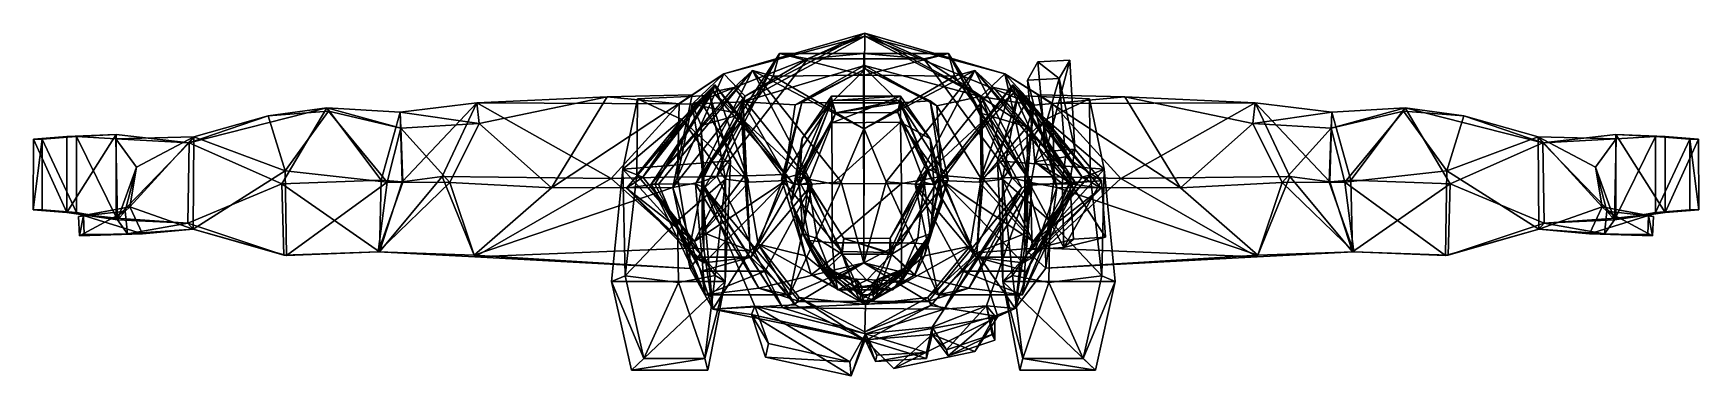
# Model space of a CAD drawing. Extents: x -36.1 to 36.7, y -9.1 to 5.9.
import ezdxf

# ---------------------------------------------------------------- set-up
doc = ezdxf.new("R2010")
doc.units = 0
doc.layers.add('GIGN01', color=81, linetype='CONTINUOUS')

msp = doc.modelspace()

# ---------------------------------------------------------------- meshes
at = {"layer": 'GIGN01', "color": 81}
mesh = msp.add_polyface(dxfattribs=at)
corners = [(1.766978, 2.832447, 58.744568), (-1.0291, 2.396636, 61.603031), (1.67783, 2.409364, 61.603516), (-1.234809, 2.83245, 58.744568), (-2.482551, -0.241382, 58.878235), (-1.207094, 1.950269, 68.534485), (1.790687, 1.98591, 68.550667), (1.790687, 3.12373, 66.283546), (-1.214436, 3.123731, 66.270309), (-2.725275, -0.403501, 67.644615), (-2.493644, 1.268751, 65.432121), (-1.201199, 2.932792, 63.556423), (1.777447, 2.945519, 63.556427), (-2.620297, -0.756373, 62.696987), (-7.30618, 2.765431, 57.821842), (0.243888, 5.735721, 53.241009), (-5.925222, 4.087153, 52.58284), (-2.247307, 4.750436, 40.268173), (0.238234, 5.862922, 41.080429), (2.811804, 4.750441, 40.2682), (-4.98734, 3.118472, 40.939816), (-6.227604, -0.376527, 40.549225), (-2.507526, 2.843432, 61.301128), (-3.403567, -0.503654, 61.231247), (0.265052, 4.304659, 60.56427), (-2.807266, 2.742288, 59.365723), (0.230651, 4.453564, 58.592018), (-3.255156, -0.304457, 59.290375), (-5.081467, 2.867062, 58.160976), (0.193004, -4.159447, 31.241106), (0.202607, 4.986162, 36.146538), (0.214224, 4.035659, 33.23872), (-6.766369, -0.881467, 37.303856), (-3.482942, 4.979926, 35.59898), (-7.149992, -0.708846, 35.407589), (-3.767298, 3.986415, 33.554031), (0.186368, 4.035661, 33.238724), (0.189624, 1.694442, 30.617569), (-5.000004, -0.345573, 59.447216), (-5.151731, 2.336133, 58.636497), (-5.471817, 3.493001, 22.858566), (-2.054155, -0.728448, 21.32122), (-6.397599, 3.305542, 17.324682), (-2.858928, -0.728447, 18.085741), (-6.312379, 3.619331, 13.066647), (-4.659987, 4.242346, 26.878153), (-0.790511, -0.615926, 25.509344)]
mesh.append_faces([[corners[k] for k in face] for face in [(0, 1, 2), (3, 1, 0), (1, 3, 4), (5, 6, 7), (5, 7, 8), (9, 5, 8), (8, 10, 9), (8, 11, 10), (11, 8, 7), (7, 12, 11), (1, 11, 12), (12, 2, 1), (1, 13, 11), (14, 15, 16), (17, 18, 19), (18, 17, 20), (21, 20, 17), (18, 16, 15), (20, 16, 18), (3, 22, 23), (22, 24, 25), (24, 26, 25), (3, 24, 22), (24, 3, 0), (22, 25, 27), (14, 28, 15), (26, 28, 25), (28, 26, 15), (28, 27, 25), (29, 30, 31), (32, 21, 33), (17, 33, 21), (34, 33, 35), (36, 35, 33), (37, 35, 36), (33, 30, 36), (17, 30, 33), (29, 36, 30), (19, 30, 17), (38, 28, 39), (14, 39, 28), (40, 41, 42), (42, 43, 44), (40, 45, 41), (35, 37, 45), (37, 46, 45), (34, 35, 45)]])
mesh = msp.add_polyface(dxfattribs=at)
corners = [(1.766978, 2.832447, 58.744568), (1.67783, 2.409364, 61.603516), (3.000158, -0.054047, 58.940681), (1.790687, 1.98591, 68.550667), (3.513928, -0.407795, 67.592323), (3.099161, 1.256019, 65.548607), (1.790687, 3.12373, 66.283546), (1.777447, 2.945519, 63.556427), (3.271489, -0.752775, 62.663998), (7.621754, 2.730096, 57.813114), (6.360042, 4.087149, 52.582836), (0.243888, 5.735721, 53.241009), (2.811804, 4.750441, 40.2682), (5.316592, 3.11779, 40.956608), (6.676557, -0.445733, 40.547489), (0.238234, 5.862922, 41.080429), (3.087584, 2.918365, 61.301125), (3.875343, -0.503657, 61.193375), (0.265052, 4.304659, 60.56427), (3.38732, 2.692212, 59.41634), (0.230651, 4.453564, 58.592018), (3.588858, -0.341928, 59.302864), (5.279696, 3.099081, 58.335766), (7.336076, 1.775016, 58.247707), (5.356019, 2.355295, 58.699348), (5.405964, -0.492953, 59.46048), (5.315219, -0.491168, 58.971687), (7.426747, -0.63688, 41.287453), (7.094944, -0.881342, 37.307484), (3.888158, 4.979937, 35.598969), (7.545604, -0.708773, 35.418625), (4.162919, 3.986425, 33.563244), (0.214224, 4.035659, 33.23872), (0.21062, 1.694441, 30.626787), (0.202607, 4.986162, 36.146538), (5.857858, 3.493016, 22.877001), (6.783649, 3.30556, 17.343117), (2.440189, -0.728443, 21.339663), (6.698438, 3.619348, 13.085077), (3.244967, -0.72844, 18.104177), (5.046025, 4.242359, 26.896587), (1.176538, -0.615925, 25.527784), (9.165441, -0.728299, 28.541616), (9.485932, -0.728295, 22.357733), (5.233129, -0.631151, 9.557854), (3.596121, -0.56452, 12.245541), (7.353014, 2.962629, 10.347927), (6.252272, -0.511612, 4.310104), (8.136916, 2.104721, 4.260406), (6.922515, 3.146136, -0.077217), (6.028929, 0.295684, -0.073288)]
mesh.append_faces([[corners[k] for k in face] for face in [(0, 1, 2), (3, 4, 5), (5, 6, 3), (7, 6, 5), (8, 7, 5), (8, 1, 7), (9, 10, 11), (12, 13, 14), (13, 12, 15), (15, 11, 10), (15, 10, 13), (16, 0, 17), (0, 16, 18), (19, 20, 18), (19, 18, 16), (19, 16, 21), (20, 22, 11), (22, 20, 19), (22, 9, 11), (23, 24, 25), (22, 19, 26), (10, 27, 13), (28, 29, 14), (12, 14, 29), (30, 29, 28), (30, 31, 29), (32, 29, 31), (33, 32, 31), (29, 32, 34), (12, 29, 34), (35, 36, 37), (36, 38, 39), (35, 37, 40), (37, 41, 40), (31, 40, 33), (33, 40, 41), (42, 40, 30), (35, 40, 43), (31, 30, 40), (44, 45, 38), (46, 44, 38), (22, 23, 9), (23, 22, 24), (26, 24, 22), (47, 48, 49), (47, 49, 50), (48, 44, 46)]])
mesh = msp.add_polyface(dxfattribs=at)
corners = [(-2.482551, -0.241382, 58.878235), (-2.240982, -0.653722, 61.557247), (-1.0291, 2.396636, 61.603031), (-0.684904, -3.102425, 59.994614), (-0.784039, -3.663404, 58.466091), (-1.192343, -3.292995, 68.896683), (1.834375, -0.694566, 69.200546), (-1.192346, -0.715184, 69.196831), (1.790687, 1.98591, 68.550667), (-1.207094, 1.950269, 68.534485), (-2.725275, -0.403501, 67.644615), (-2.177214, -3.189925, 66.959488), (-2.984867, -1.50617, 64.648384), (-2.493644, 1.268751, 65.432121), (-2.620297, -0.756373, 62.696987), (-2.467171, -2.887386, 63.561699), (-1.201199, 2.932792, 63.556423), (-1.836647, -3.0957, 61.54369), (-0.754843, -3.777579, 59.912453), (-6.896657, -0.624227, 41.287006), (-6.227604, -0.376527, 40.549225), (-3.344303, -6.122322, 39.681553), (-3.403567, -0.503654, 61.231247), (-1.234809, 2.83245, 58.744568), (-2.355953, -3.85137, 58.503559), (-3.255156, -0.304457, 59.290375), (-2.507526, 2.843432, 61.301128), (-5.000004, -0.345573, 59.447216), (-6.859252, -2.820801, 58.375847), (-4.767037, -3.642194, 58.405006), (-5.151731, 2.336133, 58.636497), (-6.860429, -0.395528, 59.122498), (-5.081467, 2.867062, 58.160976), (-4.933718, -0.366272, 58.971691), (-4.413327, -3.352433, 58.160999), (1.176538, -0.615925, 25.527784), (0.193004, -4.159447, 31.241106), (0.21062, 1.694441, 30.626787), (0.214224, 4.035659, 33.23872), (-6.766369, -0.881467, 37.303856), (-7.149992, -0.708846, 35.407589), (-3.482942, 4.979926, 35.59898), (0.189624, 1.694442, 30.617569), (0.186368, 4.035661, 33.238724), (-2.054155, -0.728448, 21.32122), (-2.858928, -0.728447, 18.085741), (-6.397599, 3.305542, 17.324682), (-6.312379, 3.619331, 13.066647), (-3.210074, -0.564528, 12.227108), (-4.734652, -3.911395, 19.193819), (-4.659987, 4.242346, 26.878153), (-0.790511, -0.615926, 25.509344), (-3.057682, -5.559274, 26.214417), (-7.202261, -3.227865, 9.906223), (-4.827477, -0.631158, 9.575466), (-5.628144, 0.295684, -0.047588), (-5.853482, -0.511612, 4.335804), (-5.863678, -4.974728, -0.04562)]
mesh.append_faces([[corners[k] for k in face] for face in [(0, 1, 2), (0, 3, 1), (4, 3, 0), (5, 6, 7), (7, 6, 8), (7, 8, 9), (5, 10, 11), (10, 5, 7), (10, 7, 9), (10, 12, 11), (13, 14, 12), (13, 12, 10), (15, 14, 1), (16, 14, 13), (14, 15, 12), (14, 2, 1), (1, 17, 15), (17, 1, 18), (19, 20, 21), (22, 4, 0), (23, 22, 0), (24, 22, 25), (25, 22, 26), (27, 28, 29), (30, 31, 27), (25, 32, 33), (25, 33, 34), (25, 34, 24), (35, 36, 37), (36, 38, 37), (39, 21, 20), (40, 39, 41), (36, 42, 43), (29, 33, 27), (32, 27, 33), (33, 29, 34), (44, 45, 46), (47, 45, 48), (44, 49, 45), (45, 49, 48), (44, 50, 51), (51, 42, 36), (52, 44, 51), (48, 53, 54), (54, 47, 48), (55, 56, 57)]])
mesh = msp.add_polyface(dxfattribs=at)
corners = [(6.360042, 4.087149, 52.582836), (8.621866, -0.864766, 50.868538), (7.426747, -0.63688, 41.287453), (7.814374, 3.16903, 53.693008), (7.621754, 2.730096, 57.813114), (8.43821, 2.791232, 57.214981), (6.783649, 3.30556, 17.343117), (9.485932, -0.728295, 22.357733), (9.321343, -0.728418, 18.951315), (5.857858, 3.493016, 22.877001), (6.698438, 3.619348, 13.085077), (10.560935, -0.898293, 12.98847), (9.165441, -0.728299, 28.541616), (5.046025, 4.242359, 26.896587), (9.736185, -0.417158, 10.104244), (7.353014, 2.962629, 10.347927), (7.346937, -0.411065, 59.145706), (7.220718, -0.411603, 58.696606), (7.336076, 1.775016, 58.247707), (10.575287, -0.576566, 27.310778), (8.9995, 0.470004, 35.531479), (8.860011, -0.690538, 36.546036), (9.411399, 0.807351, 32.443661), (8.72819, 3.895638, 36.545254), (9.186046, 4.694898, 33.841106), (7.660197, 0.248778, 34.995144), (9.186718, -0.656457, 26.986223), (7.471399, -0.770434, 36.221455), (8.142057, 0.697939, 32.1912), (7.339611, 3.815735, 36.220676), (7.79744, 4.614998, 33.516525), (8.503477, -0.399056, 58.317062), (6.922515, 3.146136, -0.077217), (10.059212, 3.00528, -0.074005), (10.694103, -0.066483, -0.063454), (6.028929, 0.295684, -0.073288), (10.078987, -0.323471, 4.494671), (8.136916, 2.104721, 4.260406), (7.586895, -3.227855, 9.888611), (11.417282, -0.475911, 58.654678), (17.287664, 2.82482, 55.931225), (11.593495, 3.088445, 55.144833), (14.021189, -0.881275, 51.596298)]
mesh.append_faces([[corners[k] for k in face] for face in [(0, 1, 2), (0, 3, 1), (4, 5, 0), (6, 7, 8), (9, 7, 6), (10, 6, 8), (10, 8, 11), (12, 7, 13), (10, 14, 15), (11, 14, 10), (4, 16, 17), (16, 4, 18), (19, 20, 21), (22, 20, 19), (22, 23, 20), (24, 23, 22), (25, 26, 27), (25, 28, 26), (29, 28, 25), (29, 30, 28), (27, 21, 25), (20, 25, 21), (23, 25, 20), (25, 23, 29), (23, 30, 29), (30, 23, 24), (30, 24, 28), (22, 28, 24), (28, 22, 26), (19, 26, 22), (5, 4, 31), (5, 3, 0), (4, 17, 31), (32, 33, 34), (35, 32, 34), (36, 34, 33), (33, 37, 36), (37, 33, 32), (15, 14, 37), (37, 14, 36), (14, 38, 36), (5, 39, 40), (41, 3, 5), (1, 3, 42), (3, 41, 42), (31, 39, 5)]])
mesh = msp.add_polyface(dxfattribs=at)
corners = [(-4.98734, 3.118472, 40.939816), (-6.227604, -0.376527, 40.549225), (-6.896657, -0.624227, 41.287006), (-6.859252, -2.820801, 58.375847), (-5.000004, -0.345573, 59.447216), (-6.860429, -0.395528, 59.122498), (-5.151731, 2.336133, 58.636497), (-6.907118, 1.83792, 58.273235), (-7.306244, 3.180756, 53.647736), (-5.925222, 4.087153, 52.58284), (-8.146581, -0.871024, 50.838799), (-7.872309, 2.786951, 57.203144), (-6.797303, -3.550997, 57.900326), (-6.79848, -0.414064, 58.679276), (-7.30618, 2.765431, 57.821842), (-16.707104, 2.82482, 55.909172), (-11.012934, 3.088445, 55.12278), (-10.83672, -0.475911, 58.632626), (-7.413784, -3.524378, 56.841652), (-7.937582, -0.400143, 58.301537), (-13.440627, -0.881275, 51.574245), (-6.397599, 3.305542, 17.324682), (-9.099902, -0.728321, 22.339304), (-5.471817, 3.493001, 22.858566), (-8.935309, -0.728443, 18.932888), (-6.312379, 3.619331, 13.066647), (-10.174891, -0.898322, 12.970047), (-8.779421, -0.728325, 28.523186), (-4.659987, 4.242346, 26.878153), (-7.149992, -0.708846, 35.407589), (-9.453822, -0.417173, 10.121845), (-6.966286, 2.962619, 10.365536), (-7.202261, -3.227865, 9.906223), (-4.827477, -0.631158, 9.575466), (-6.52971, 3.146136, -0.051517), (-10.334974, -0.066483, -0.037754), (-9.694412, 3.00528, -0.048306), (-5.628144, 0.295684, -0.047588), (-5.863678, -4.974728, -0.04562), (-9.714365, -0.323471, 4.520367), (-7.754954, 2.10472, 4.286106), (-5.853482, -0.511612, 4.335804)]
mesh.append_faces([[corners[k] for k in face] for face in [(0, 1, 2), (3, 4, 5), (6, 7, 5), (8, 9, 10), (8, 11, 9), (10, 9, 0), (10, 0, 2), (12, 5, 13), (13, 7, 14), (7, 13, 5), (6, 14, 7), (15, 11, 16), (17, 18, 19), (11, 19, 14), (11, 15, 17), (16, 11, 8), (10, 20, 8), (8, 20, 16), (18, 13, 19), (11, 14, 9), (19, 11, 17), (14, 19, 13), (21, 22, 23), (21, 24, 22), (25, 24, 21), (25, 26, 24), (22, 27, 28), (28, 23, 22), (28, 27, 29), (25, 30, 26), (25, 31, 30), (26, 30, 32), (31, 25, 33), (34, 35, 36), (37, 35, 34), (37, 38, 35), (39, 36, 35), (36, 39, 40), (40, 34, 36), (41, 34, 40), (41, 37, 34), (31, 40, 30), (40, 39, 30), (30, 39, 32), (32, 41, 33), (40, 33, 41), (40, 31, 33)]])
mesh = msp.add_polyface(dxfattribs=at)
corners = [(-25.025488, -3.833346, 52.944088), (-21.022188, -3.683451, 53.680058), (-25.140833, -3.830291, 55.548176), (-20.957117, -3.683304, 55.884892), (-23.254942, 2.611387, 55.455746), (-23.189627, 2.460085, 53.826412), (-25.820189, 2.258672, 54.265846), (-25.222548, -0.710474, 57.165493), (-20.891579, -0.545421, 57.714394), (-29.276354, 1.077906, 55.91592), (-29.067682, 1.340125, 53.872581), (-25.082895, -0.14939, 51.964966), (-20.622829, -0.642251, 52.143383), (-16.608677, 1.931594, 53.725243), (-13.440627, -0.881275, 51.574245), (-17.88752, -0.646435, 52.019199), (-16.707104, 2.82482, 55.909172), (-11.012934, 3.088445, 55.12278), (-18.220732, -0.395738, 57.552898), (-10.83672, -0.475911, 58.632626), (-20.057194, 2.415335, 55.623386), (-20.022312, 1.714512, 53.805126), (-19.974087, -0.622938, 57.758247), (-19.946604, -0.642697, 52.295914), (-16.798792, -3.898828, 55.974945), (-16.821489, -3.830307, 53.835281), (-7.384269, -4.408009, 54.487423), (-29.090527, -2.688895, 53.308693), (-29.327864, -2.431887, 56.326393), (-8.146581, -0.871024, 50.838799)]
mesh.append_faces([[corners[k] for k in face] for face in [(0, 1, 2), (2, 1, 3), (4, 5, 6), (3, 7, 2), (3, 8, 7), (8, 4, 7), (7, 4, 9), (10, 6, 11), (11, 5, 12), (0, 11, 12), (12, 1, 0), (13, 14, 15), (13, 16, 17), (13, 17, 14), (16, 18, 19), (13, 20, 16), (20, 13, 21), (4, 20, 21), (4, 21, 5), (20, 4, 8), (8, 22, 20), (22, 16, 20), (22, 18, 16), (3, 22, 8), (22, 3, 18), (13, 15, 21), (23, 21, 15), (1, 23, 15), (23, 1, 12), (21, 23, 12), (12, 5, 21), (24, 3, 1), (24, 1, 25), (3, 24, 18), (18, 24, 19), (26, 24, 25), (25, 1, 15), (25, 15, 14), (2, 27, 0), (27, 2, 28), (28, 2, 7), (6, 9, 4), (6, 5, 11), (10, 11, 27), (0, 27, 11), (14, 29, 25)]])
mesh = msp.add_polyface(dxfattribs=at)
corners = [(3.000158, -0.054047, 58.940681), (1.351938, -3.080673, 60.007214), (1.312299, -3.710816, 58.467461), (2.825243, -0.64036, 61.586338), (1.67783, 2.409364, 61.603516), (-1.192343, -3.292995, 68.896683), (1.834373, -3.288112, 68.894447), (1.834375, -0.694566, 69.200546), (3.634687, -1.493528, 64.645744), (3.513928, -0.407795, 67.592323), (2.973396, -3.323584, 66.959541), (3.099161, 1.256019, 65.548607), (1.790687, 1.98591, 68.550667), (3.271489, -0.752775, 62.663998), (3.112396, -2.900117, 63.545815), (2.806906, -3.528596, 64.777321), (1.414434, -3.777581, 59.912457), (2.558511, -3.082972, 61.556927), (6.676557, -0.445733, 40.547489), (7.426747, -0.63688, 41.287453), (3.705773, -6.177826, 39.672756), (5.316592, 3.11779, 40.956608), (3.875343, -0.503657, 61.193375), (1.766978, 2.832447, 58.744568), (3.588858, -0.341928, 59.302864), (3.087584, 2.918365, 61.301125), (2.839508, -3.851372, 58.47858), (7.336076, 1.775016, 58.247707), (5.405964, -0.492953, 59.46048), (7.346937, -0.411065, 59.145706), (7.339395, -2.834331, 58.433926), (5.125805, -3.725619, 58.410336), (4.835593, -3.43588, 58.21677), (5.315219, -0.491168, 58.971687), (3.38732, 2.692212, 59.41634), (7.094944, -0.881342, 37.307484), (4.786871, -5.272002, 34.457306), (7.545604, -0.708773, 35.418625), (6.783649, 3.30556, 17.343117), (3.244967, -0.72844, 18.104177), (2.440189, -0.728443, 21.339663), (6.698438, 3.619348, 13.085077), (3.596121, -0.56452, 12.245541), (5.120679, -3.911382, 19.212254), (3.443692, -5.559266, 26.232857), (1.176538, -0.615925, 25.527784), (5.233129, -0.631151, 9.557854), (7.586895, -3.227855, 9.888611), (5.356019, 2.355295, 58.699348), (7.220718, -0.411603, 58.696606), (7.217446, -3.545373, 57.966335), (6.028929, 0.295684, -0.073288), (6.262376, -4.974728, -0.07132), (6.252272, -0.511612, 4.310104), (6.692434, -4.707927, 2.79884), (8.325963, -2.326815, 4.661991), (8.136916, 2.104721, 4.260406)]
mesh.append_faces([[corners[k] for k in face] for face in [(0, 1, 2), (0, 3, 1), (0, 4, 3), (5, 6, 7), (8, 9, 10), (9, 8, 11), (9, 6, 10), (9, 7, 6), (9, 12, 7), (11, 8, 13), (3, 13, 14), (15, 14, 8), (8, 14, 13), (13, 3, 4), (16, 1, 3), (3, 17, 16), (17, 3, 14), (18, 19, 20), (18, 21, 19), (22, 0, 2), (22, 23, 0), (22, 24, 25), (24, 22, 26), (27, 28, 29), (28, 30, 29), (30, 28, 31), (26, 32, 24), (33, 32, 31), (24, 33, 34), (35, 18, 20), (35, 36, 37), (38, 39, 40), (41, 42, 39), (40, 39, 43), (39, 42, 43), (44, 45, 40), (42, 46, 47), (48, 33, 28), (49, 30, 50), (30, 49, 29), (31, 28, 33), (24, 32, 33), (51, 52, 53), (54, 55, 53), (47, 46, 53), (56, 53, 46)]])
mesh = msp.add_polyface(dxfattribs=at)
corners = [(25.606049, -3.833346, 52.966141), (25.721394, -3.830291, 55.570229), (21.602749, -3.683451, 53.70211), (21.537678, -3.683304, 55.906944), (23.835503, 2.611387, 55.477798), (26.400749, 2.258672, 54.287899), (23.770187, 2.460085, 53.848465), (25.803108, -0.710474, 57.187546), (21.472139, -0.545421, 57.736446), (29.856915, 1.077906, 55.937973), (29.648243, 1.340125, 53.894634), (25.663456, -0.14939, 51.987019), (21.20339, -0.642251, 52.165436), (17.189238, 1.931594, 53.747295), (18.468081, -0.646435, 52.041252), (14.021189, -0.881275, 51.596298), (11.593495, 3.088445, 55.144833), (17.287664, 2.82482, 55.931225), (8.43821, 2.791232, 57.214981), (11.417282, -0.475911, 58.654678), (18.801292, -0.395738, 57.574951), (20.637754, 2.415335, 55.645439), (20.602873, 1.714512, 53.827179), (20.554647, -0.622938, 57.7803), (20.527164, -0.642697, 52.317966), (17.379353, -3.898828, 55.996998), (17.40205, -3.830307, 53.857334), (8.140953, -4.397344, 54.496906), (29.671087, -2.688895, 53.330746), (29.908424, -2.431887, 56.348446), (8.621866, -0.864766, 50.868538)]
mesh.append_faces([[corners[k] for k in face] for face in [(0, 1, 2), (1, 3, 2), (4, 5, 6), (3, 1, 7), (3, 7, 8), (8, 7, 4), (7, 9, 4), (10, 11, 5), (11, 12, 6), (0, 12, 11), (12, 0, 2), (13, 14, 15), (13, 16, 17), (13, 15, 16), (17, 16, 18), (17, 19, 20), (13, 17, 21), (21, 22, 13), (4, 22, 21), (4, 6, 22), (21, 8, 4), (8, 21, 23), (23, 21, 17), (23, 17, 20), (3, 8, 23), (23, 20, 3), (13, 22, 14), (24, 14, 22), (2, 14, 24), (24, 12, 2), (22, 12, 24), (12, 22, 6), (25, 2, 3), (25, 26, 2), (3, 20, 25), (20, 19, 25), (27, 26, 25), (26, 14, 2), (26, 15, 14), (1, 0, 28), (29, 7, 1), (5, 4, 9), (5, 11, 6), (10, 28, 11), (0, 11, 28), (15, 26, 30)]])
mesh = msp.add_polyface(dxfattribs=at)
corners = [(-34.200054, -1.967469, 55.038383), (-32.409458, -2.276912, 54.977543), (-34.617958, -1.96923, 55.767323), (-32.463192, -2.2151, 56.517723), (-32.459526, 1.438454, 56.135311), (-34.197792, 1.361359, 55.038109), (-34.615665, 1.359599, 55.767063), (-32.480385, 1.253431, 54.962635), (-31.576574, 0.0208, 53.344307), (-34.066288, -2.981963, 52.541698), (-34.098995, -2.144216, 52.60696), (-33.885475, -2.086885, 52.151249), (-33.852768, -2.924662, 52.085976), (-31.313684, -2.889973, 52.672874), (-31.869501, -1.718335, 52.715027), (-32.064072, -1.906728, 53.855347), (-31.972784, -2.889421, 53.883514), (-29.276354, 1.077906, 55.91592), (-29.067682, 1.340125, 53.872581), (-29.327864, -2.431887, 56.326393), (-29.090527, -2.688895, 53.308693), (-36.077583, 1.239261, 54.108936), (-36.079681, -1.842986, 54.109192), (-35.699284, -1.843269, 53.81406), (-35.697174, 1.238977, 53.813805), (-25.222548, -0.710474, 57.165493), (-25.820189, 2.258672, 54.265846)]
mesh.append_faces([[corners[k] for k in face] for face in [(0, 1, 2), (2, 1, 3), (4, 5, 6), (4, 7, 5), (6, 2, 4), (3, 4, 2), (8, 1, 7), (7, 1, 5), (5, 1, 0), (9, 10, 11), (9, 11, 12), (11, 13, 12), (13, 11, 14), (10, 14, 11), (15, 14, 10), (9, 15, 10), (16, 15, 9), (12, 13, 9), (9, 13, 16), (4, 17, 7), (7, 17, 18), (7, 18, 8), (3, 17, 4), (17, 3, 19), (1, 19, 3), (20, 13, 14), (14, 18, 20), (8, 18, 14), (21, 2, 6), (2, 21, 22), (2, 22, 0), (0, 22, 23), (21, 6, 5), (21, 5, 24), (0, 24, 5), (24, 0, 23), (24, 23, 22), (22, 21, 24), (15, 8, 14), (15, 1, 8), (1, 15, 16), (13, 20, 16), (19, 1, 16), (16, 20, 19), (25, 17, 19), (17, 26, 18)]])
mesh = msp.add_polyface(dxfattribs=at)
corners = [(34.780621, -1.967469, 55.060436), (35.198521, -1.96923, 55.789375), (32.990025, -2.276912, 54.999596), (33.043758, -2.2151, 56.539776), (33.040089, 1.438454, 56.157364), (35.196232, 1.359599, 55.789116), (34.778355, 1.361359, 55.060162), (33.060947, 1.253431, 54.984688), (32.157139, 0.0208, 53.36636), (34.646854, -2.981963, 52.563751), (34.466038, -2.086885, 52.173302), (34.679562, -2.144216, 52.629013), (34.433331, -2.924662, 52.108028), (31.894243, -2.889973, 52.694927), (32.450062, -1.718335, 52.73708), (32.644634, -1.906728, 53.877399), (32.553349, -2.889421, 53.905567), (29.856915, 1.077906, 55.937973), (29.648243, 1.340125, 53.894634), (29.908424, -2.431887, 56.348446), (29.671087, -2.688895, 53.330746), (36.658146, 1.239261, 54.130989), (36.660244, -1.842986, 54.131245), (36.27985, -1.843269, 53.836113), (36.277737, 1.238977, 53.835857), (25.721394, -3.830291, 55.570229), (25.803108, -0.710474, 57.187546), (26.400749, 2.258672, 54.287899)]
mesh.append_faces([[corners[k] for k in face] for face in [(0, 1, 2), (1, 3, 2), (4, 5, 6), (4, 6, 7), (5, 4, 1), (3, 1, 4), (8, 7, 2), (7, 6, 2), (6, 0, 2), (9, 10, 11), (9, 12, 10), (10, 12, 13), (13, 14, 10), (11, 10, 14), (15, 11, 14), (9, 11, 15), (16, 9, 15), (12, 9, 13), (9, 16, 13), (4, 7, 17), (7, 18, 17), (7, 8, 18), (3, 4, 17), (17, 19, 3), (2, 3, 19), (20, 14, 13), (14, 20, 18), (8, 14, 18), (21, 5, 1), (1, 22, 21), (1, 0, 22), (0, 23, 22), (21, 6, 5), (21, 24, 6), (0, 6, 24), (24, 23, 0), (24, 22, 23), (22, 24, 21), (15, 14, 8), (15, 8, 2), (2, 16, 15), (13, 16, 20), (19, 16, 2), (16, 19, 20), (20, 19, 25), (26, 19, 17), (17, 18, 27)]])
mesh = msp.add_polyface(dxfattribs=at)
corners = [(8.621866, -0.864766, 50.868538), (6.801015, -6.153899, 52.692589), (7.426747, -0.63688, 41.287453), (10.560935, -0.898293, 12.98847), (7.588248, -3.911372, 19.585667), (7.15891, -4.164021, 12.253235), (9.321343, -0.728418, 18.951315), (9.485932, -0.728295, 22.357733), (7.545604, -0.708773, 35.418625), (7.118853, -5.559252, 27.37134), (9.165441, -0.728299, 28.541616), (7.293771, -4.519433, 21.728455), (7.586895, -3.227855, 9.888611), (9.736185, -0.417158, 10.104244), (8.140953, -4.397344, 54.496906), (7.217446, -3.545373, 57.966335), (10.575287, -0.576566, 27.310778), (8.935315, -3.493008, 36.560268), (10.745901, -3.045099, 26.886295), (8.860011, -0.690538, 36.546036), (7.54676, -3.572895, 36.235699), (9.186718, -0.656457, 26.986223), (9.357325, -3.124983, 26.561728), (7.471399, -0.770434, 36.221455), (8.128246, -3.525465, 56.820435), (7.220718, -0.411603, 58.696606), (8.503477, -0.399056, 58.317062), (7.009763, -8.842631, -0.057476), (10.311118, -8.84933, -0.067387), (7.145301, -8.341742, 1.70192), (9.777283, -8.341254, 1.612129), (6.028929, 0.295684, -0.073288), (10.694103, -0.066483, -0.063454), (6.262376, -4.974728, -0.07132), (11.173291, -4.97471, -0.068157), (10.593108, -4.731206, 2.59547), (8.325963, -2.326815, 4.661991), (8.280025, -5.016088, 3.422543), (6.692434, -4.707927, 2.79884), (10.078987, -0.323471, 4.494671), (6.252272, -0.511612, 4.310104), (17.379353, -3.898828, 55.996998), (11.417282, -0.475911, 58.654678), (17.40205, -3.830307, 53.857334)]
mesh.append_faces([[corners[k] for k in face] for face in [(0, 1, 2), (3, 4, 5), (4, 3, 6), (6, 7, 4), (8, 9, 10), (10, 9, 7), (11, 7, 9), (11, 4, 7), (12, 3, 5), (3, 12, 13), (1, 14, 15), (14, 1, 0), (16, 17, 18), (16, 19, 17), (20, 21, 22), (23, 21, 20), (21, 18, 22), (18, 21, 16), (17, 22, 18), (22, 17, 20), (20, 17, 23), (19, 23, 17), (24, 25, 15), (24, 15, 14), (24, 26, 25), (27, 28, 29), (28, 30, 29), (31, 32, 33), (32, 34, 33), (35, 36, 37), (29, 30, 37), (32, 35, 34), (28, 27, 33), (33, 34, 28), (30, 35, 37), (36, 38, 37), (34, 35, 30), (30, 28, 34), (39, 36, 35), (39, 35, 32), (36, 39, 12), (12, 40, 36), (41, 42, 24), (14, 0, 43), (42, 26, 24), (41, 24, 14)]])
mesh = msp.add_polyface(dxfattribs=at)
corners = [(-6.395992, -6.179478, 52.617584), (-6.896657, -0.624227, 41.287006), (-4.568233, -6.051948, 40.514614), (-4.767037, -3.642194, 58.405006), (-6.797303, -3.550997, 57.900326), (-7.384269, -4.408009, 54.487423), (-8.146581, -0.871024, 50.838799), (-6.766369, -0.881467, 37.303856), (-7.149992, -0.708846, 35.407589), (-4.391273, -5.272068, 34.446266), (-6.859252, -2.820801, 58.375847), (-6.860429, -0.395528, 59.122498), (-16.798792, -3.898828, 55.974945), (-7.413784, -3.524378, 56.841652), (-10.83672, -0.475911, 58.632626), (-16.821489, -3.830307, 53.835281), (-6.79848, -0.414064, 58.679276), (-6.772874, -4.164041, 12.234802), (-4.734652, -3.911395, 19.193819), (-7.202224, -3.911393, 19.567234), (-6.907752, -4.519453, 21.710024), (-10.174891, -0.898322, 12.970047), (-8.935309, -0.728443, 18.932888), (-9.099902, -0.728321, 22.339304), (-8.779421, -0.728325, 28.523186), (-6.732845, -5.559272, 27.352909), (-4.114884, -4.519453, 21.37282), (-7.202261, -3.227865, 9.906223), (-6.617736, -8.842631, -0.03178), (-6.754484, -8.341742, 1.727619), (-9.948568, -8.84933, -0.041691), (-9.409966, -8.341254, 1.637829), (-10.334974, -0.066483, -0.037754), (-5.863678, -4.974728, -0.04562), (-10.818441, -4.97471, -0.042461), (-5.853482, -0.511612, 4.335804), (-6.297576, -4.707927, 2.824535), (-10.233077, -4.731206, 2.621166), (-7.899342, -5.016088, 3.448238), (-7.945689, -2.326815, 4.687687), (-9.714365, -0.323471, 4.520367)]
mesh.append_faces([[corners[k] for k in face] for face in [(0, 1, 2), (3, 4, 0), (4, 5, 0), (6, 0, 5), (0, 6, 1), (7, 8, 9), (3, 10, 4), (11, 4, 10), (12, 13, 14), (5, 15, 6), (13, 4, 16), (13, 5, 4), (12, 5, 13), (17, 18, 19), (20, 19, 18), (21, 19, 22), (19, 21, 17), (22, 19, 23), (8, 24, 25), (25, 9, 8), (24, 23, 25), (20, 26, 25), (20, 25, 23), (20, 23, 19), (27, 17, 21), (28, 29, 30), (30, 29, 31), (32, 33, 34), (35, 36, 33), (37, 38, 39), (29, 38, 31), (32, 34, 37), (30, 33, 28), (33, 30, 34), (31, 38, 37), (33, 29, 28), (36, 29, 33), (38, 29, 36), (39, 38, 36), (34, 31, 37), (31, 34, 30), (40, 37, 39), (40, 32, 37), (36, 35, 39), (39, 27, 40), (27, 39, 35)]])
mesh = msp.add_polyface(dxfattribs=at)
corners = [(-2.467171, -2.887386, 63.561699), (-1.62624, -4.474246, 64.436035), (-2.163693, -3.528594, 64.779968), (-0.937893, -5.336058, 65.226891), (-2.177214, -3.189925, 66.959488), (-1.0533, -4.836881, 67.209351), (-1.192343, -3.292995, 68.896683), (-2.984867, -1.50617, 64.648384), (-1.593479, -4.369073, 63.598335), (-1.3524, -4.343914, 62.432487), (-0.754843, -3.777579, 59.912453), (-2.240982, -0.653722, 61.557247), (-0.684904, -3.102425, 59.994614), (-1.836647, -3.0957, 61.54369), (-3.344303, -6.122322, 39.681553), (-4.568233, -6.051948, 40.514614), (-6.896657, -0.624227, 41.287006), (0.267773, -7.265906, 40.341591), (-2.101525, -4.690139, 59.143288), (-0.784039, -3.663404, 58.466091), (-3.403567, -0.503654, 61.231247), (-2.355953, -3.85137, 58.503559), (0.266757, -5.98701, 56.093163), (-4.767037, -3.642194, 58.405006), (-6.395992, -6.179478, 52.617584), (-2.80762, -6.001328, 55.094658), (-4.413327, -3.352433, 58.160999), (-2.633641, -5.681536, 55.142998), (-0.42186, -8.481519, 40.445927), (-3.968758, -7.679718, 40.572918), (-4.706873, -6.416198, 48.43), (-0.360673, -9.088871, 47.892963), (0.251292, -7.52773, 48.405018), (-4.094909, -8.277077, 47.867985), (0.263782, -7.552711, 52.264149), (-6.766369, -0.881467, 37.303856), (-2.607451, -5.854433, 36.430794), (-4.391273, -5.272068, 34.446266), (0.193004, -4.159447, 31.241106), (-4.734652, -3.911395, 19.193819), (-6.772874, -4.164041, 12.234802), (-3.210074, -0.564528, 12.227108), (-3.057682, -5.559274, 26.214417), (-6.732845, -5.559272, 27.352909), (-4.114884, -4.519453, 21.37282), (-6.907752, -4.519453, 21.710024), (-2.054155, -0.728448, 21.32122), (-7.202261, -3.227865, 9.906223)]
mesh.append_faces([[corners[k] for k in face] for face in [(0, 1, 2), (1, 3, 2), (4, 5, 6), (2, 4, 7), (0, 2, 7), (8, 1, 0), (9, 8, 0), (10, 11, 12), (9, 13, 10), (13, 9, 0), (5, 4, 3), (4, 2, 3), (14, 15, 16), (14, 17, 15), (18, 19, 20), (20, 21, 18), (21, 22, 18), (23, 24, 25), (26, 22, 21), (22, 26, 27), (17, 28, 15), (29, 15, 28), (30, 31, 32), (30, 33, 31), (33, 28, 31), (33, 29, 28), (33, 30, 29), (30, 15, 29), (30, 24, 15), (34, 30, 32), (14, 35, 36), (37, 38, 36), (35, 37, 36), (25, 26, 23), (26, 25, 27), (39, 40, 41), (38, 37, 42), (42, 37, 43), (44, 45, 39), (43, 44, 42), (44, 46, 42), (44, 39, 46), (40, 47, 41), (25, 34, 27), (25, 24, 34), (24, 30, 34)]])
mesh = msp.add_polyface(dxfattribs=at)
corners = [(2.128971, -4.493539, 64.447807), (3.112396, -2.900117, 63.545815), (2.806906, -3.528596, 64.777321), (-1.0533, -4.836881, 67.209351), (1.834372, -4.965662, 67.209755), (1.834373, -3.288112, 68.894447), (1.458263, -5.336058, 65.226891), (2.973396, -3.323584, 66.959541), (2.003417, -4.360311, 62.42527), (0.903706, -5.197306, 62.498108), (1.414434, -3.777581, 59.912457), (0.478619, -5.204173, 64.883774), (0.707183, -4.920463, 64.433891), (0.322261, -4.919074, 60.07238), (2.123479, -4.348129, 63.565475), (0.795651, -5.009633, 63.740528), (0.638938, -5.808313, 63.001171), (0.599223, -5.555649, 63.881939), (2.558511, -3.082972, 61.556927), (0.266757, -5.98701, 56.093163), (2.425511, -4.677651, 59.139584), (1.312299, -3.710816, 58.467461), (3.875343, -0.503657, 61.193375), (2.839508, -3.851372, 58.47858), (2.98567, -5.674116, 55.211838), (0.238726, -7.179296, 52.622692), (4.835593, -3.43588, 58.21677), (-3.344303, -6.122322, 39.681553), (3.012628, -5.854423, 36.430786), (3.705773, -6.177826, 39.672756), (3.187486, -6.974538, 40.431713), (0.267773, -7.265906, 40.341591), (2.937704, -8.079088, 40.699333), (0.764605, -8.192672, 40.618118), (0.700898, -8.464416, 47.743099), (2.936446, -8.339526, 47.743095), (0.251292, -7.52773, 48.405018), (3.186228, -7.29044, 48.429996), (1.500201, -8.776646, 52.089298), (1.5002, -8.776646, 48.992001), (5.047102, -8.027299, 52.101791), (6.041543, -6.501905, 52.50668), (0.263782, -7.552711, 52.264149), (4.786871, -5.272002, 34.457306), (0.193004, -4.159447, 31.241106), (1.176538, -0.615925, 25.527784), (3.443692, -5.559266, 26.232857), (3.118398, -6.0263, 55.099609)]
mesh.append_faces([[corners[k] for k in face] for face in [(0, 1, 2), (3, 4, 5), (6, 0, 2), (7, 5, 4), (8, 9, 10), (11, 12, 6), (0, 6, 12), (13, 10, 9), (14, 12, 15), (14, 0, 12), (14, 8, 1), (0, 14, 1), (9, 8, 16), (8, 14, 16), (16, 14, 17), (18, 8, 10), (8, 18, 1), (7, 4, 6), (2, 7, 6), (19, 20, 21), (21, 20, 22), (23, 22, 20), (19, 23, 20), (24, 19, 25), (19, 26, 23), (27, 28, 29), (30, 31, 29), (31, 30, 32), (31, 32, 33), (32, 34, 33), (34, 32, 35), (35, 36, 34), (37, 36, 35), (37, 35, 32), (32, 30, 37), (38, 39, 40), (41, 42, 38), (42, 39, 38), (39, 36, 37), (43, 28, 44), (45, 46, 44), (44, 46, 43), (47, 25, 42), (25, 47, 24), (26, 19, 24), (17, 14, 15)]])
mesh = msp.add_polyface(dxfattribs=at)
corners = [(1.312299, -3.710816, 58.467461), (-0.684904, -3.102425, 59.994614), (-0.784039, -3.663404, 58.466091), (1.351938, -3.080673, 60.007214), (-1.0533, -4.836881, 67.209351), (1.834373, -3.288112, 68.894447), (-1.192343, -3.292995, 68.896683), (0.016732, -5.808313, 63.001171), (0.903706, -5.197306, 62.498108), (0.638938, -5.808313, 63.001171), (-0.25478, -5.20097, 62.490891), (0.478619, -5.204173, 64.883774), (1.458263, -5.336058, 65.226891), (-0.937893, -5.336058, 65.226891), (0.121182, -5.216901, 64.870529), (-0.093228, -4.920462, 64.448067), (-1.62624, -4.474246, 64.436035), (-1.3524, -4.343914, 62.432487), (-0.754843, -3.777579, 59.912453), (0.322261, -4.919074, 60.07238), (1.414434, -3.777581, 59.912457), (0.043209, -5.555648, 63.881939), (0.599223, -5.555649, 63.881939), (-1.593479, -4.369073, 63.598335), (1.834372, -4.965662, 67.209755), (0.266757, -5.98701, 56.093163), (3.705773, -6.177826, 39.672756), (0.267773, -7.265906, 40.341591), (-3.344303, -6.122322, 39.681553), (-2.101525, -4.690139, 59.143288), (-0.42186, -8.481519, 40.445927), (-0.360673, -9.088871, 47.892963), (0.251292, -7.52773, 48.405018), (0.193004, -4.159447, 31.241106), (3.012628, -5.854423, 36.430786), (-2.607451, -5.854433, 36.430794), (0.764605, -8.192672, 40.618118), (0.700898, -8.464416, 47.743099), (1.5002, -8.776646, 48.992001), (0.263782, -7.552711, 52.264149), (-0.790511, -0.615926, 25.509344), (-3.057682, -5.559274, 26.214417), (-2.633641, -5.681536, 55.142998), (0.238726, -7.179296, 52.622692), (0.707183, -4.920463, 64.433891), (0.795651, -5.009633, 63.740528), (-0.170075, -5.003735, 63.755871)]
mesh.append_faces([[corners[k] for k in face] for face in [(0, 1, 2), (1, 0, 3), (4, 5, 6), (7, 8, 9), (8, 7, 10), (11, 12, 13), (11, 13, 14), (13, 15, 14), (16, 15, 13), (10, 17, 18), (10, 19, 8), (18, 19, 10), (19, 18, 20), (21, 7, 9), (9, 22, 21), (22, 11, 21), (14, 21, 11), (7, 21, 10), (22, 9, 8), (16, 23, 15), (17, 10, 7), (21, 23, 7), (23, 17, 7), (3, 20, 1), (1, 20, 18), (24, 13, 12), (4, 13, 24), (2, 25, 0), (26, 27, 28), (29, 25, 2), (30, 27, 31), (27, 32, 31), (33, 34, 35), (28, 35, 34), (27, 36, 37), (27, 37, 32), (38, 39, 32), (40, 33, 41), (42, 39, 43), (25, 42, 43), (44, 11, 22), (22, 45, 44), (23, 46, 15), (46, 23, 21), (21, 14, 15), (21, 15, 46)]])
mesh = msp.add_polyface(dxfattribs=at)
corners = [(2.973396, -3.323584, 66.959541), (2.806906, -3.528596, 64.777321), (3.634687, -1.493528, 64.645744), (5.547924, -6.04157, 40.528896), (3.705773, -6.177826, 39.672756), (7.426747, -0.63688, 41.287453), (6.801015, -6.153899, 52.692589), (7.217446, -3.545373, 57.966335), (5.125805, -3.725619, 58.410336), (3.187486, -6.974538, 40.431713), (3.873126, -8.227124, 47.743095), (3.186228, -7.29044, 48.429996), (3.81194, -7.958302, 40.655239), (5.797704, -7.289627, 40.824368), (5.921337, -7.540224, 47.743095), (5.921337, -6.478647, 48.429996), (5.047102, -8.027299, 52.101791), (1.5002, -8.776646, 48.992001), (5.0471, -8.027298, 48.992004), (6.041543, -6.501905, 52.50668), (1.500201, -8.776646, 52.089298), (0.263782, -7.552711, 52.264149), (3.118398, -6.0263, 55.099609), (3.012628, -5.854423, 36.430786), (7.094944, -0.881342, 37.307484), (4.786871, -5.272002, 34.457306), (7.15891, -4.164021, 12.253235), (7.588248, -3.911372, 19.585667), (5.120679, -3.911382, 19.212254), (7.293771, -4.519433, 21.728455), (3.596121, -0.56452, 12.245541), (7.118853, -5.559252, 27.37134), (7.545604, -0.708773, 35.418625), (3.443692, -5.559266, 26.232857), (4.500906, -4.519441, 21.391256), (2.440189, -0.728443, 21.339663), (7.586895, -3.227855, 9.888611), (7.339395, -2.834331, 58.433926), (2.98567, -5.674116, 55.211838), (4.835593, -3.43588, 58.21677), (6.252272, -0.511612, 4.310104), (6.262376, -4.974728, -0.07132), (6.692434, -4.707927, 2.79884), (7.009763, -8.842631, -0.057476), (7.145301, -8.341742, 1.70192), (8.280025, -5.016088, 3.422543)]
mesh.append_faces([[corners[k] for k in face] for face in [(0, 1, 2), (3, 4, 5), (5, 6, 3), (7, 8, 6), (3, 9, 4), (10, 11, 12), (12, 11, 9), (3, 12, 9), (3, 13, 12), (12, 13, 10), (10, 13, 14), (14, 15, 10), (11, 10, 15), (13, 3, 14), (14, 3, 15), (6, 15, 3), (16, 17, 18), (19, 20, 16), (17, 11, 18), (18, 11, 15), (18, 15, 16), (15, 19, 16), (6, 19, 15), (21, 19, 22), (4, 23, 24), (24, 23, 25), (26, 27, 28), (29, 28, 27), (30, 26, 28), (31, 32, 25), (33, 31, 25), (34, 28, 29), (29, 31, 34), (31, 33, 34), (34, 33, 35), (34, 35, 28), (26, 30, 36), (8, 7, 37), (38, 8, 39), (22, 8, 38), (22, 19, 8), (19, 6, 8), (40, 41, 42), (41, 43, 44), (42, 41, 44), (45, 42, 44)]])

doc.saveas('drawing.dxf')
